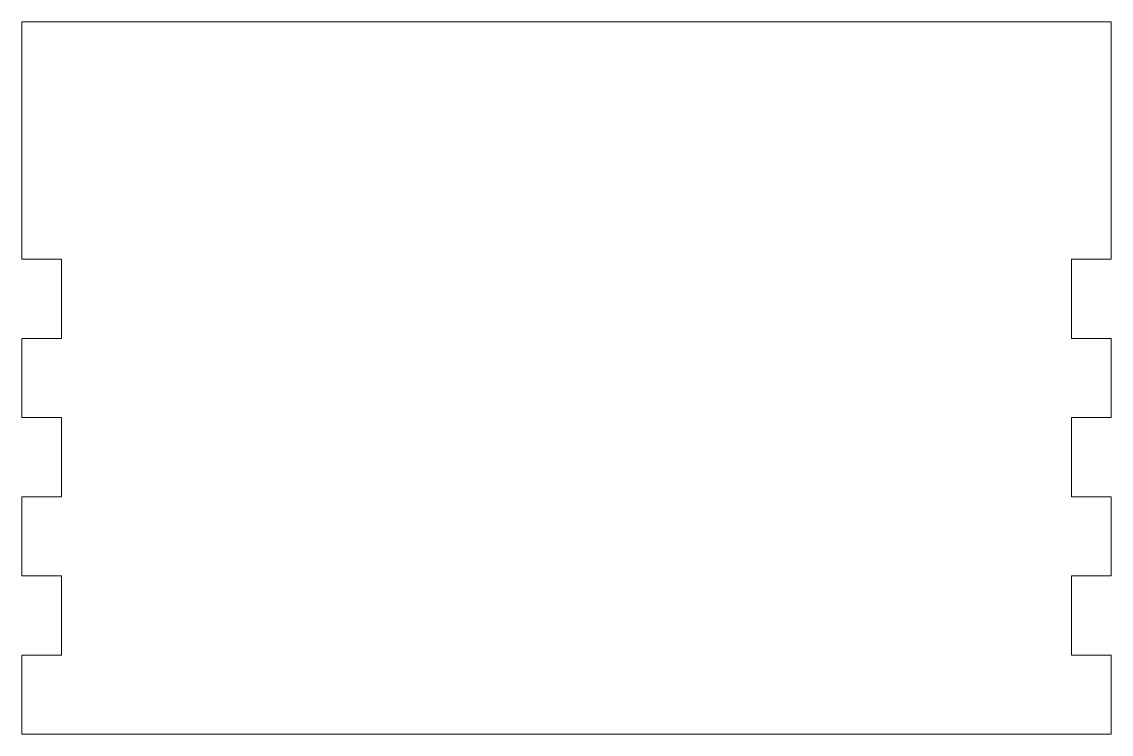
# Model space of a CAD drawing. Header units: inches. Extents: x -0.12 to 3.31, y 0 to 2.25.
import ezdxf

# ---------------------------------------------------------------- set-up
doc = ezdxf.new("R2010")
doc.units = ezdxf.units.IN
doc.header["$MEASUREMENT"] = 0

msp = doc.modelspace()

# ---------------------------------------------------------------- linework, layer by layer
at = {"color": 7, "linetype": 'Continuous', "lineweight": 15}
for p, q in [((-0.125, 2.25), (-0.125, 1.5)), ((3.314, 2.25), (-0.125, 2.25)), ((3.314, 1.5), (3.314, 2.25)), ((-0.125, 1.5), (0, 1.5)), ((0, 1.5), (0, 1.25)), ((3.189, 1.5), (3.314, 1.5)), ((3.189, 1.25), (3.189, 1.5)), ((-0.125, 1.25), (-0.125, 1)), ((0, 1.25), (-0.125, 1.25)), ((3.314, 1.25), (3.189, 1.25)), ((3.314, 1), (3.314, 1.25)), ((-0.125, 1), (0, 1)), ((0, 1), (0, 0.75)), ((3.189, 1), (3.314, 1)), ((3.189, 0.75), (3.189, 1)), ((-0.125, 0.75), (-0.125, 0.5)), ((0, 0.75), (-0.125, 0.75)), ((3.314, 0.75), (3.189, 0.75)), ((3.314, 0.5), (3.314, 0.75)), ((-0.125, 0.5), (0, 0.5)), ((0, 0.5), (0, 0.25)), ((3.189, 0.25), (3.189, 0.5)), ((3.189, 0.5), (3.314, 0.5)), ((-0.125, 0.25), (-0.125, 0)), ((0, 0.25), (-0.125, 0.25)), ((3.314, 0.25), (3.189, 0.25)), ((3.314, 0), (3.314, 0.25)), ((-0.125, 0), (3.314, 0))]:
    msp.add_line(p, q, dxfattribs=at)

doc.saveas('drawing.dxf')
